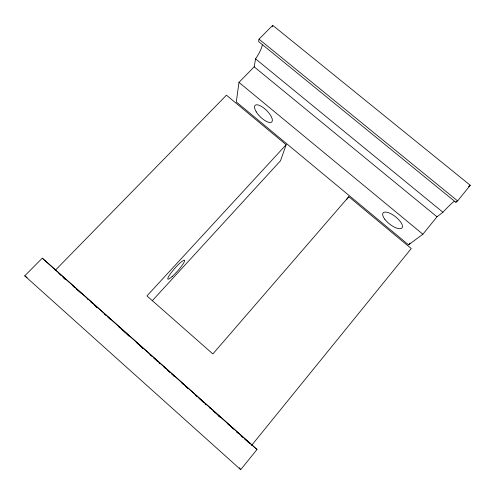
<?xml version="1.0" encoding="UTF-8"?>
<svg xmlns="http://www.w3.org/2000/svg" width="495" height="495" viewBox="0 0 495 495"><rect width="100%" height="100%" fill="white"/><g stroke="black" fill="none" stroke-linecap="round" stroke-linejoin="round"><path stroke-width="0.74" d="M262.307 45.076A21.526 5.723 -52.9 0 1 255.562 58.868L254.164 66.837L238.967 82.387L236.301 101.933L408.561 244.839L422.879 234.215L436.992 216.816L442.926 212.244A22.3 2.159 -48.3 0 1 454.088 201.385M259.015 39.167L258.6 41.549L455.852 202.288L457.628 200.921L470.25 185.285L272.714 25.325L259.015 39.167L457.628 200.921M272.411 26.823L272.714 25.325M55.193 270.406L226.45 95.189L286.147 144.732L280.517 160.745L152.243 300.768M346.488 199.782L348.777 196.707L411.252 248.552L251.578 445.42M240.706 469.675L256.998 449.491L42.267 258.161L24.75 275.857L240.706 469.675L239.407 467.781M408.561 244.839L410.002 243.064M348.777 196.707L212.862 353.944L146.947 295.911L286.147 144.732M468.449 186.708L470.25 185.285M24.75 275.857L27.188 277.683M256.998 449.491L42.267 258.161M255.562 58.868L442.926 212.244M254.164 66.837L436.992 216.816M238.967 82.387L422.879 234.215M58.917 273.518L61.225 275.573M62.376 276.6L65.835 279.681M72.753 285.844L74.479 287.385M76.211 288.925L80.821 293.034M87.163 298.683L88.314 299.71M90.616 301.764L92.924 303.825M94.075 304.852L96.383 306.906M104.451 314.096L106.177 315.637M107.91 317.177L110.793 319.745M118.286 326.422L120.013 327.962M121.739 329.503L126.93 334.125M136.15 342.342L138.458 344.396M139.609 345.423L142.492 347.991M149.985 354.668L151.711 356.208M153.444 357.749L157.478 361.344M163.814 366.993L165.547 368.534M167.273 370.074L170.156 372.642M171.307 373.669L173.04 375.21M181.684 382.92L183.41 384.46M185.142 386.001L188.026 388.569M195.519 395.245L197.245 396.786M198.971 398.327L203.587 402.435M209.348 407.571L210.499 408.598M213.382 411.166L215.69 413.22M216.841 414.247L219.149 416.301M227.217 423.491L228.944 425.032M230.676 426.572L233.553 429.14M241.046 435.817L242.779 437.357M244.505 438.898L249.697 443.52M63.83 278.11L65.557 279.644M95.504 306.337L97.23 307.871M127.178 334.564L128.904 336.105M141.576 347.391L142.727 348.418M158.858 362.792L160.009 363.819M173.25 375.618L174.407 376.646M204.93 403.846L206.081 404.873M218.753 416.165L219.904 417.192M236.604 432.079L237.755 433.1M456.421 201.174A22.3 2.159 -48.3 0 1 455.852 202.288M172.13 276.556A12.573 1.912 -48.6 0 0 184.623 260.562A12.573 1.912 -48.6 0 0 171.79 271.99A12.573 1.912 -48.6 0 0 172.13 276.556M384.788 219.211A12.059 4.696 38.2 0 0 401.767 228.139A12.059 4.696 38.2 0 0 391.106 213.865A12.059 4.696 38.2 0 0 384.788 219.211M256.262 111.845A11.744 4.486 44.7 0 0 271.619 122.048A11.744 4.486 44.7 0 0 262.437 107.031A11.744 4.486 44.7 0 0 256.262 111.845"/></g></svg>
